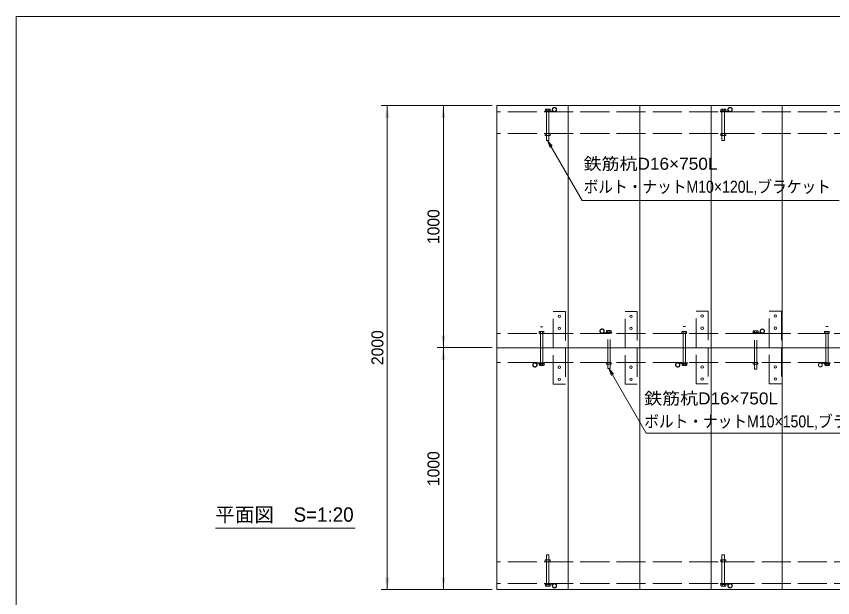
# Model space of a CAD drawing. Units: millimetres at full size, sheet at 1:20. Extents: x 200 to 8200, y 200 to 5740.
# Drawn here: x 200 to 3576, y 3338 to 5740 of the extents above; entities that cross this region are included whole.
import ezdxf
from ezdxf.enums import TextEntityAlignment as Align

# ---------------------------------------------------------------- set-up
doc = ezdxf.new("R2010")
doc.units = ezdxf.units.MM
doc.header["$LTSCALE"] = 20
doc.linetypes.add('DASHED', pattern=[7.5, 6, -1.5])
for name, color, linetype, lineweight in [('コーススレッド', 7, 'Continuous', 18), ('ボルト', 7, 'DASHED', 18), ('図面枠-A3', 7, 'Continuous', 20), ('寸法', 7, 'Continuous', 13), ('引出線', 7, 'Continuous', 13), ('破線', 7, 'DASHED', 9), ('縮尺', 7, 'Continuous', 15), ('角材', 7, 'Continuous', 18), ('階段本体', 7, 'Continuous', 18)]:
    doc.layers.add(name, color=color, linetype=linetype, lineweight=lineweight)
doc.layers.add('文字', color=7, linetype='Continuous')
doc.styles.add('ＭＳ Ｐゴシック', font='')
doc.styles.get('ＭＳ Ｐゴシック').set_extended_font_data('MS PGothic')

# ---------------------------------------------------------------- blocks, each defined once
blk = doc.blocks.new('filled_arrow')
at = {"color": 0, "linetype": 'Continuous', "lineweight": -2}
blk.add_solid([(7.5, 1.25), (0, 0), (7.5, -1.25)], dxfattribs=at)
blk = doc.blocks.new('open_arrow')
at = {"color": 0, "linetype": 'Continuous', "lineweight": -2}
blk.add_lwpolyline([(7.5, 1.25), (0, 0), (7.5, -1.25)], dxfattribs=at)

msp = doc.modelspace()

# ---------------------------------------------------------------- linework, layer by layer
at = {"layer": 'コーススレッド'}
for centre in [(2445.57, 4500.33), (2742.09, 4500.33), (3036.21, 4501.41), (3338.78, 4501.41), (3036.21, 4451.41), (3338.78, 4451.41), (2445.57, 4450.33), (2742.09, 4450.33), (2445.57, 4290.33), (2742.09, 4290.33), (3036.21, 4291.41), (3338.78, 4291.41), (2445.57, 4240.33), (2742.09, 4240.33), (3036.21, 4241.41), (3338.78, 4241.41)]:
    msp.add_circle(centre, 5, dxfattribs=at)
at = {"layer": 'ボルト'}
for p, q in [((2385.45, 5347.88), (2393.45, 5347.88)), ((2385.45, 5347.88), (2385.45, 5346.88)), ((2385.45, 5346.88), (2401.9, 5346.88)), ((2385.45, 5346.88), (2385.45, 5345.88)), ((2425.45, 5345.88), (2385.45, 5345.88)), ((2385.45, 5345.88), (2393.45, 5345.88)), ((2387.15, 5347.88), (2387.15, 5349.88)), ((2387.15, 5349.88), (2408.15, 5349.88)), ((2387.84, 5349.88), (2387.84, 5355.28)), ((2390.68, 5356.88), (2404.62, 5356.88)), ((2391.9, 5346.88), (2391.9, 5226.88)), ((2393.4, 5349.88), (2393.4, 5355.28)), ((2401.9, 5349.88), (2401.9, 5355.28)), ((2416.04, 5347.88), (2401.9, 5347.88)), ((2425.44, 5346.88), (2401.9, 5346.88)), ((2401.9, 5346.88), (2401.9, 5226.88)), ((2407.46, 5349.88), (2407.46, 5355.28)), ((3111.66, 5347.88), (3119.66, 5347.88)), ((3111.66, 5347.88), (3111.66, 5346.88)), ((3111.66, 5346.88), (3128.11, 5346.88)), ((3111.66, 5346.88), (3111.66, 5345.88)), ((3151.66, 5345.88), (3111.66, 5345.88)), ((3111.66, 5345.88), (3119.66, 5345.88)), ((3113.36, 5347.88), (3113.36, 5349.88)), ((3113.36, 5349.88), (3134.36, 5349.88)), ((3114.05, 5349.88), (3114.05, 5355.28)), ((3116.89, 5356.88), (3130.83, 5356.88)), ((3118.11, 5346.88), (3118.11, 5226.88)), ((3119.61, 5349.88), (3119.61, 5355.28)), ((3128.11, 5349.88), (3128.11, 5355.28)), ((3142.25, 5347.88), (3128.11, 5347.88)), ((3151.65, 5346.88), (3128.11, 5346.88)), ((3128.11, 5346.88), (3128.11, 5226.88)), ((3133.67, 5349.88), (3133.67, 5355.28)), ((2387.54, 5255.88), (2407.17, 5255.88)), ((2387.54, 5255.88), (2387.54, 5248.88)), ((2388.54, 5247.88), (2387.54, 5248.88)), ((2388.54, 5247.88), (2406.17, 5247.88)), ((2392.77, 5247.84), (2392.77, 5255.87)), ((2402.26, 5255.88), (2402.26, 5249.88)), ((2406.17, 5247.88), (2407.17, 5248.88)), ((2407.17, 5255.88), (2407.17, 5248.88)), ((3113.75, 5255.88), (3133.38, 5255.88)), ((3113.75, 5255.88), (3113.75, 5248.88)), ((3114.75, 5247.88), (3113.75, 5248.88)), ((3114.75, 5247.88), (3132.38, 5247.88)), ((3118.98, 5247.84), (3118.98, 5255.87)), ((3128.47, 5255.88), (3128.47, 5249.88)), ((3132.38, 5247.88), (3133.38, 5248.88)), ((3133.38, 5255.88), (3133.38, 5248.88)), ((2401.9, 5226.88), (2391.9, 5226.88)), ((3128.11, 5226.88), (3118.11, 5226.88)), ((2367.31, 4306.74), (2367.31, 4456.74)), ((2367.31, 4456.74), (2377.31, 4456.74)), ((2377.31, 4306.74), (2377.31, 4456.74)), ((2957.11, 4308.74), (2957.11, 4458.74)), ((2957.11, 4458.74), (2967.11, 4458.74)), ((2967.11, 4308.74), (2967.11, 4458.74)), ((3547.11, 4308.74), (3547.11, 4458.74)), ((3547.11, 4458.74), (3557.11, 4458.74)), ((3557.11, 4308.74), (3557.11, 4458.74)), ((2363.04, 4438.04), (2362.04, 4437.04)), ((2362.04, 4430.04), (2362.04, 4437.04)), ((2381.67, 4430.04), (2362.04, 4430.04)), ((2380.67, 4438.04), (2363.04, 4438.04)), ((2366.95, 4430.04), (2366.95, 4436.04)), ((2376.44, 4438.07), (2376.44, 4430.05)), ((2380.67, 4438.04), (2381.67, 4437.04)), ((2381.67, 4430.04), (2381.67, 4437.04)), ((2622.27, 4430.23), (2662.27, 4430.23)), ((2622.28, 4431.23), (2645.82, 4431.23)), ((2631.68, 4432.23), (2645.82, 4432.23)), ((2660.57, 4434.23), (2639.57, 4434.23)), ((2640.26, 4434.23), (2640.26, 4439.63)), ((2657.04, 4441.23), (2643.1, 4441.23)), ((2645.66, 4284.23), (2645.66, 4434.23)), ((2645.82, 4434.23), (2645.82, 4439.63)), ((2662.27, 4431.23), (2645.82, 4431.23)), ((2662.27, 4432.23), (2654.27, 4432.23)), ((2662.27, 4430.23), (2654.27, 4430.23)), ((2654.32, 4434.23), (2654.32, 4439.63)), ((2655.66, 4284.23), (2655.66, 4434.23)), ((2659.88, 4434.23), (2659.88, 4439.63)), ((2660.57, 4432.23), (2660.57, 4434.23)), ((2662.27, 4432.23), (2662.27, 4431.23)), ((2662.27, 4431.23), (2662.27, 4430.23)), ((2953.04, 4438.04), (2952.04, 4437.04)), ((2952.04, 4430.04), (2952.04, 4437.04)), ((2971.67, 4430.04), (2952.04, 4430.04)), ((2970.67, 4438.04), (2953.04, 4438.04)), ((2956.95, 4430.04), (2956.95, 4436.04)), ((2966.44, 4438.07), (2966.44, 4430.05)), ((2970.67, 4438.04), (2971.67, 4437.04)), ((2971.67, 4430.04), (2971.67, 4437.04)), ((3245.11, 4432.04), (3253.11, 4432.04)), ((3245.11, 4432.04), (3245.11, 4431.04)), ((3245.11, 4431.04), (3261.55, 4431.04)), ((3245.11, 4431.04), (3245.11, 4430.04)), ((3285.11, 4430.04), (3245.11, 4430.04)), ((3245.11, 4430.04), (3253.11, 4430.04)), ((3246.8, 4432.04), (3246.8, 4434.04)), ((3246.8, 4434.04), (3267.8, 4434.04)), ((3247.5, 4434.04), (3247.5, 4439.44)), ((3250.33, 4441.04), (3264.27, 4441.04)), ((3252.28, 4282.04), (3252.28, 4432.04)), ((3253.05, 4434.04), (3253.05, 4439.44)), ((3261.55, 4434.04), (3261.55, 4439.44)), ((3275.69, 4432.04), (3261.55, 4432.04)), ((3285.09, 4431.04), (3261.55, 4431.04)), ((3262.28, 4282.04), (3262.28, 4432.04)), ((3267.11, 4434.04), (3267.11, 4439.44)), ((3543.04, 4438.04), (3542.04, 4437.04)), ((3542.04, 4430.04), (3542.04, 4437.04)), ((3561.67, 4430.04), (3542.04, 4430.04)), ((3560.67, 4438.04), (3543.04, 4438.04)), ((3546.95, 4430.04), (3546.95, 4436.04)), ((3556.44, 4438.07), (3556.44, 4430.05)), ((3560.67, 4438.04), (3561.67, 4437.04)), ((3561.67, 4430.04), (3561.67, 4437.04)), ((2344.51, 4308.74), (2384.51, 4308.74)), ((2344.52, 4307.74), (2368.06, 4307.74)), ((2353.92, 4306.74), (2368.06, 4306.74)), ((2382.81, 4304.74), (2361.81, 4304.74)), ((2362.5, 4304.74), (2362.5, 4299.34)), ((2379.28, 4297.74), (2365.34, 4297.74)), ((2384.51, 4307.74), (2368.06, 4307.74)), ((2368.06, 4304.74), (2368.06, 4299.34)), ((2384.51, 4308.74), (2376.51, 4308.74)), ((2384.51, 4306.74), (2376.51, 4306.74)), ((2376.56, 4304.74), (2376.56, 4299.34)), ((2382.12, 4304.74), (2382.12, 4299.34)), ((2382.81, 4306.74), (2382.81, 4304.74)), ((2384.51, 4307.74), (2384.51, 4308.74)), ((2384.51, 4306.74), (2384.51, 4307.74)), ((2640.61, 4310.04), (2660.24, 4310.04)), ((2640.61, 4310.04), (2640.61, 4303.04)), ((2641.61, 4302.04), (2640.61, 4303.04)), ((2641.61, 4302.04), (2659.24, 4302.04)), ((2645.84, 4302.01), (2645.84, 4310.03)), ((2655.33, 4310.04), (2655.33, 4304.04)), ((2659.24, 4302.04), (2660.24, 4303.04)), ((2660.24, 4310.04), (2660.24, 4303.04)), ((2935.13, 4307.74), (2958.66, 4307.74)), ((2944.53, 4306.74), (2958.66, 4306.74)), ((2973.41, 4304.74), (2952.41, 4304.74)), ((2953.11, 4304.74), (2953.11, 4299.34)), ((2969.88, 4297.74), (2955.94, 4297.74)), ((2975.11, 4307.74), (2958.66, 4307.74)), ((2958.66, 4304.74), (2958.66, 4299.34)), ((2975.11, 4308.74), (2967.11, 4308.74)), ((2975.11, 4306.74), (2967.11, 4306.74)), ((2967.16, 4304.74), (2967.16, 4299.34)), ((2972.72, 4304.74), (2972.72, 4299.34)), ((2973.41, 4306.74), (2973.41, 4304.74)), ((2975.11, 4307.74), (2975.11, 4308.74)), ((2975.11, 4306.74), (2975.11, 4307.74)), ((3247.04, 4310.05), (3266.67, 4310.05)), ((3247.04, 4310.05), (3247.04, 4303.05)), ((3248.04, 4302.05), (3247.04, 4303.05)), ((3248.04, 4302.05), (3265.67, 4302.05)), ((3252.28, 4302.02), (3252.28, 4310.04)), ((3261.76, 4310.05), (3261.76, 4304.05)), ((3265.67, 4302.05), (3266.67, 4303.05)), ((3266.67, 4310.05), (3266.67, 4303.05)), ((3525.13, 4307.74), (3548.66, 4307.74)), ((3534.53, 4306.74), (3548.66, 4306.74)), ((3563.41, 4304.74), (3542.41, 4304.74)), ((3543.11, 4304.74), (3543.11, 4299.34)), ((3559.88, 4297.74), (3545.94, 4297.74)), ((3565.11, 4307.74), (3548.66, 4307.74)), ((3548.66, 4304.74), (3548.66, 4299.34)), ((3565.11, 4308.74), (3557.11, 4308.74)), ((3565.11, 4306.74), (3557.11, 4306.74)), ((3557.16, 4304.74), (3557.16, 4299.34)), ((3562.72, 4304.74), (3562.72, 4299.34)), ((3563.41, 4306.74), (3563.41, 4304.74)), ((3565.11, 4307.74), (3565.11, 4308.74)), ((3565.11, 4306.74), (3565.11, 4307.74)), ((2645.66, 4284.23), (2655.66, 4284.23)), ((3252.28, 4282.04), (3262.28, 4282.04)), ((2391.9, 3395.04), (2391.9, 3515.04)), ((2401.9, 3515.04), (2391.9, 3515.04)), ((2401.9, 3395.04), (2401.9, 3515.04)), ((3118.11, 3395.04), (3118.11, 3515.04)), ((3128.11, 3515.04), (3118.11, 3515.04)), ((3128.11, 3395.04), (3128.11, 3515.04)), ((2388.54, 3494.04), (2387.54, 3493.04)), ((2387.54, 3486.04), (2387.54, 3493.04)), ((2387.54, 3486.04), (2407.17, 3486.04)), ((2388.54, 3494.04), (2406.17, 3494.04)), ((2392.77, 3494.07), (2392.77, 3486.05)), ((2402.26, 3486.04), (2402.26, 3492.04)), ((2406.17, 3494.04), (2407.17, 3493.04)), ((2407.17, 3486.04), (2407.17, 3493.04)), ((3114.75, 3494.04), (3113.75, 3493.04)), ((3113.75, 3486.04), (3113.75, 3493.04)), ((3113.75, 3486.04), (3133.38, 3486.04)), ((3114.75, 3494.04), (3132.38, 3494.04)), ((3118.98, 3494.07), (3118.98, 3486.05)), ((3128.47, 3486.04), (3128.47, 3492.04)), ((3132.38, 3494.04), (3133.38, 3493.04)), ((3133.38, 3486.04), (3133.38, 3493.04)), ((2425.45, 3396.04), (2385.45, 3396.04)), ((2385.45, 3396.04), (2393.45, 3396.04)), ((2385.45, 3395.04), (2385.45, 3396.04)), ((2385.45, 3395.04), (2401.9, 3395.04)), ((2385.45, 3394.04), (2385.45, 3395.04)), ((2385.45, 3394.04), (2393.45, 3394.04)), ((2387.15, 3394.04), (2387.15, 3392.04)), ((2387.15, 3392.04), (2408.15, 3392.04)), ((2387.84, 3392.04), (2387.84, 3386.64)), ((2390.68, 3385.04), (2404.62, 3385.04)), ((2393.4, 3392.04), (2393.4, 3386.64)), ((2425.44, 3395.04), (2401.9, 3395.04)), ((2416.04, 3394.04), (2401.9, 3394.04)), ((2401.9, 3392.04), (2401.9, 3386.64)), ((2407.46, 3392.04), (2407.46, 3386.64)), ((3151.66, 3396.04), (3111.66, 3396.04)), ((3111.66, 3396.04), (3119.66, 3396.04)), ((3111.66, 3395.04), (3111.66, 3396.04)), ((3111.66, 3395.04), (3128.11, 3395.04)), ((3111.66, 3394.04), (3111.66, 3395.04)), ((3111.66, 3394.04), (3119.66, 3394.04)), ((3113.36, 3394.04), (3113.36, 3392.04)), ((3113.36, 3392.04), (3134.36, 3392.04)), ((3114.05, 3392.04), (3114.05, 3386.64)), ((3116.89, 3385.04), (3130.83, 3385.04)), ((3119.61, 3392.04), (3119.61, 3386.64)), ((3151.65, 3395.04), (3128.11, 3395.04)), ((3142.25, 3394.04), (3128.11, 3394.04)), ((3128.11, 3392.04), (3128.11, 3386.64)), ((3133.67, 3392.04), (3133.67, 3386.64))]:
    msp.add_line(p, q, dxfattribs=at)
for points in [[(2408.15, 5349.88), (2408.15, 5347.88), (2387.15, 5347.88)], [(3134.36, 5349.88), (3134.36, 5347.88), (3113.36, 5347.88)], [(2639.57, 4434.23), (2639.57, 4432.23), (2660.57, 4432.23)], [(3267.8, 4434.04), (3267.8, 4432.04), (3246.8, 4432.04)], [(2361.81, 4304.74), (2361.81, 4306.74), (2382.81, 4306.74)], [(2952.41, 4304.74), (2952.41, 4306.74), (2973.41, 4306.74)], [(3542.41, 4304.74), (3542.41, 4306.74), (3563.41, 4306.74)], [(2408.15, 3392.04), (2408.15, 3394.04), (2387.15, 3394.04)], [(3134.36, 3392.04), (3134.36, 3394.04), (3113.36, 3394.04)]]:
    msp.add_lwpolyline(points, dxfattribs=at)
for centre, radius in [((2425.45, 5354.88), 9), ((2425.45, 5354.88), 8), ((2425.45, 5354.88), 8), ((3151.66, 5354.88), 9), ((3151.66, 5354.88), 8), ((3151.66, 5354.88), 8), ((2622.27, 4439.23), 9), ((2622.27, 4439.23), 8), ((2622.27, 4439.23), 8), ((3285.11, 4439.04), 9), ((3285.11, 4439.04), 8), ((3285.11, 4439.04), 8), ((2344.51, 4299.74), 9), ((2344.51, 4299.74), 8), ((2344.51, 4299.74), 8), ((2935.11, 4299.74), 9), ((2935.11, 4299.74), 8), ((2935.11, 4299.74), 8), ((3525.11, 4299.74), 8), ((3525.11, 4299.74), 8), ((2425.45, 3387.04), 9), ((2425.45, 3387.04), 8), ((2425.45, 3387.04), 8), ((3151.66, 3387.04), 9), ((3151.66, 3387.04), 8), ((3151.66, 3387.04), 8)]:
    msp.add_circle(centre, radius, dxfattribs=at)
for centre, radius, start, end in [((2416.47, 5349.41), 2.59, 255.71412, 18.85631), ((2416.42, 5349.65), 1.81, 257.91437, 355.75136), ((3142.68, 5349.41), 2.59, 255.71412, 18.85631), ((3142.63, 5349.65), 1.81, 257.91437, 355.75136), ((2400.26, 5249.88), 2, 270, 0), ((2404.26, 5249.88), 2, 180, 270), ((3126.47, 5249.88), 2, 270, 0), ((3130.47, 5249.88), 2, 180, 270), ((2364.95, 4436.04), 2, 0, 90), ((2368.95, 4436.04), 2, 90, 180), ((2631.25, 4433.77), 2.59, 161.14369, 284.28588), ((2631.3, 4434), 1.81, 184.24864, 282.08563), ((2954.95, 4436.04), 2, 0, 90), ((2958.95, 4436.04), 2, 90, 180), ((3276.13, 4433.58), 2.59, 255.71412, 18.85631), ((3276.07, 4433.81), 1.81, 257.91437, 355.75136), ((3544.95, 4436.04), 2, 0, 90), ((3548.95, 4436.04), 2, 90, 180), ((2353.49, 4305.21), 2.59, 75.71412, 198.85631), ((2353.54, 4304.97), 1.81, 77.91437, 175.75136), ((2653.33, 4304.04), 2, 270, 0), ((2657.33, 4304.04), 2, 180, 270), ((2944.09, 4305.21), 2.59, 75.71412, 198.85631), ((2944.15, 4304.97), 1.81, 77.91437, 175.75136), ((3259.76, 4304.05), 2, 270, 0), ((3263.76, 4304.05), 2, 180, 270), ((3534.09, 4305.21), 2.59, 75.71412, 198.85631), ((3534.15, 4304.97), 1.81, 77.91437, 175.75136), ((2400.26, 3492.04), 2, 0, 90), ((2404.26, 3492.04), 2, 90, 180), ((3126.47, 3492.04), 2, 0, 90), ((3130.47, 3492.04), 2, 90, 180), ((2416.47, 3392.5), 2.59, 341.14369, 104.28588), ((2416.42, 3392.27), 1.81, 4.24864, 102.08563), ((3142.68, 3392.5), 2.59, 341.14369, 104.28588), ((3142.63, 3392.27), 1.81, 4.24864, 102.08563)]:
    msp.add_arc(centre, radius, start, end, dxfattribs=at)
for centre, major_axis, start_param, end_param in [((2391.16, 5353.1), (4.04, 0), 1.6887973, 2.5318742), ((2390.72, 5354.08), (2.97, 0), 0.4414906, 1.5829156), ((2397.65, 5351.08), (6.16, 0), 1.5707963, 2.3318087), ((2397.65, 5351.08), (-6.16, 0), 3.9513766, 4.712389), ((2404.58, 5354.08), (-2.97, 0), 4.7002697, 5.8416947), ((2404.14, 5353.1), (-4.04, 0), 3.7513111, 4.594388), ((3117.37, 5353.1), (4.04, 0), 1.6887973, 2.5318742), ((3116.93, 5354.08), (2.97, 0), 0.4414906, 1.5829156), ((3123.86, 5351.08), (6.16, 0), 1.5707963, 2.3318087), ((3123.86, 5351.08), (-6.16, 0), 3.9513766, 4.712389), ((3130.79, 5354.08), (-2.97, 0), 4.7002697, 5.8416947), ((3130.35, 5353.1), (-4.04, 0), 3.7513111, 4.594388), ((2643.57, 4437.45), (4.04, 0), 1.6887973, 2.5318742), ((2643.13, 4438.44), (2.97, 0), 0.4414906, 1.5829156), ((2650.07, 4435.43), (6.16, 0), 1.5707963, 2.3318087), ((2650.07, 4435.43), (-6.16, 0), 3.9513766, 4.712389), ((2657, 4438.44), (-2.97, 0), 4.7002697, 5.8416947), ((2656.56, 4437.45), (-4.04, 0), 3.7513111, 4.594388), ((3250.81, 4437.26), (4.04, 0), 1.6887973, 2.5318742), ((3250.37, 4438.25), (2.97, 0), 0.4414906, 1.5829156), ((3257.3, 4435.24), (6.16, 0), 1.5707963, 2.3318087), ((3257.3, 4435.24), (-6.16, 0), 3.9513766, 4.712389), ((3264.24, 4438.25), (-2.97, 0), 4.7002697, 5.8416947), ((3263.8, 4437.26), (-4.04, 0), 3.7513111, 4.594388), ((2365.82, 4301.52), (4.04, 0), 3.7513111, 4.594388), ((2365.38, 4300.54), (2.97, 0), 4.7002697, 5.8416947), ((2372.31, 4303.54), (6.16, 0), 3.9513766, 4.712389), ((2372.31, 4303.54), (-6.16, 0), 1.5707963, 2.3318087), ((2379.24, 4300.54), (-2.97, 0), 0.4414906, 1.5829156), ((2378.8, 4301.52), (-4.04, 0), 1.6887973, 2.5318742), ((2956.42, 4301.52), (4.04, 0), 3.7513111, 4.594388), ((2955.98, 4300.54), (2.97, 0), 4.7002697, 5.8416947), ((2962.91, 4303.54), (6.16, 0), 3.9513766, 4.712389), ((2962.91, 4303.54), (-6.16, 0), 1.5707963, 2.3318087), ((2969.85, 4300.54), (-2.97, 0), 0.4414906, 1.5829156), ((2969.41, 4301.52), (-4.04, 0), 1.6887973, 2.5318742), ((3546.42, 4301.52), (4.04, 0), 3.7513111, 4.594388), ((3545.98, 4300.54), (2.97, 0), 4.7002697, 5.8416947), ((3552.91, 4303.54), (6.16, 0), 3.9513766, 4.712389), ((3552.91, 4303.54), (-6.16, 0), 1.5707963, 2.3318087), ((3559.85, 4300.54), (-2.97, 0), 0.4414906, 1.5829156), ((3559.41, 4301.52), (-4.04, 0), 1.6887973, 2.5318742), ((2391.16, 3388.82), (4.04, 0), 3.7513111, 4.594388), ((2390.72, 3387.83), (2.97, 0), 4.7002697, 5.8416947), ((2397.65, 3390.84), (6.16, 0), 3.9513766, 4.712389), ((2397.65, 3390.84), (-6.16, 0), 1.5707963, 2.3318087), ((2404.58, 3387.83), (-2.97, 0), 0.4414906, 1.5829156), ((2404.14, 3388.82), (-4.04, 0), 1.6887973, 2.5318742), ((3117.37, 3388.82), (4.04, 0), 3.7513111, 4.594388), ((3116.93, 3387.83), (2.97, 0), 4.7002697, 5.8416947), ((3123.86, 3390.84), (6.16, 0), 3.9513766, 4.712389), ((3123.86, 3390.84), (-6.16, 0), 1.5707963, 2.3318087), ((3130.79, 3387.83), (-2.97, 0), 0.4414906, 1.5829156), ((3130.35, 3388.82), (-4.04, 0), 1.6887973, 2.5318742)]:
    msp.add_ellipse(centre, major_axis=major_axis, ratio=0.9411, start_param=start_param, end_param=end_param, dxfattribs=at)
at = {"layer": '図面枠-A3'}
msp.add_lwpolyline([(200, 200), (8200, 200), (8200, 5740), (200, 5740)], close=True, dxfattribs=at)
at = {"layer": '寸法'}
for p, q in [((2167.36, 5370.96), (1709.13, 5370.96)), ((1734.13, 5370.96), (1734.13, 3370.96)), ((2167.36, 5370.96), (1940.88, 5370.96)), ((1965.88, 5370.96), (1965.88, 4370.96)), ((2167.36, 4370.96), (1940.88, 4370.96)), ((2167.36, 4370.96), (1940.88, 4370.96)), ((1965.88, 4370.96), (1965.88, 3370.96)), ((2167.36, 3370.96), (1709.13, 3370.96)), ((2167.36, 3370.96), (1940.88, 3370.96))]:
    msp.add_line(p, q, dxfattribs=at)
at = {"layer": '引出線'}
for points in [[(2396.9, 5226.88), (2540.02, 4978.98), (3595.04, 4978.98), (3603.04, 4978.98)], [(2650.66, 4284.23), (2804.88, 4017.11), (3840.23, 4017.11), (3848.23, 4017.11)]]:
    msp.add_lwpolyline(points, dxfattribs=at)
at = {"layer": '破線'}
for p, q in [((5202.35, 5345.88), (2187.36, 5345.88)), ((5202.35, 5255.88), (2187.36, 5255.88)), ((2420.57, 4520.33), (2470.57, 4520.33)), ((2420.57, 4220.33), (2420.57, 4520.33)), ((2470.57, 4520.33), (2470.57, 4220.33)), ((2717.09, 4520.33), (2767.09, 4520.33)), ((2717.09, 4220.33), (2717.09, 4520.33)), ((2767.09, 4520.33), (2767.09, 4220.33)), ((3011.21, 4521.41), (3061.21, 4521.41)), ((3011.21, 4221.41), (3011.21, 4521.41)), ((3061.21, 4521.41), (3061.21, 4221.41)), ((3313.78, 4521.41), (3363.78, 4521.41)), ((3313.78, 4221.41), (3313.78, 4521.41)), ((3363.78, 4521.41), (3363.78, 4221.41)), ((5202.35, 4430.04), (2187.36, 4430.04)), ((5202.35, 4310.04), (2187.36, 4310.04)), ((2420.57, 4220.33), (2470.57, 4220.33)), ((2717.09, 4220.33), (2767.09, 4220.33)), ((3011.21, 4221.41), (3061.21, 4221.41)), ((3313.78, 4221.41), (3363.78, 4221.41)), ((5202.35, 3486.04), (2187.36, 3486.04)), ((5202.35, 3396.04), (2187.36, 3396.04))]:
    msp.add_line(p, q, dxfattribs=at)
at = {"layer": '縮尺'}
msp.add_line((1023.04, 3624.85), (1600.73, 3624.85), dxfattribs=at)
at = {"layer": '角材'}
msp.add_line((5202.35, 4370.04), (2187.36, 4370.04), dxfattribs=at)
at = {"layer": '階段本体'}
for p, q in [((5202.35, 5370.96), (2187.36, 5370.96)), ((2187.36, 3370.96), (2187.36, 5370.96)), ((2482.36, 3370.96), (2482.36, 5370.96)), ((2778.88, 3370.96), (2778.88, 5370.96)), ((3073, 3372.04), (3073, 5370.96)), ((3367.55, 3370.96), (3367.55, 5369.88)), ((2187.36, 3370.96), (5202.35, 3370.96))]:
    msp.add_line(p, q, dxfattribs=at)

# ---------------------------------------------------------------- block references
at = {"layer": '寸法', "xscale": 6.67, "yscale": 6.67}
for p, rotation in [((1734.13, 5370.96), 270), ((1965.88, 5370.96), 270), ((1965.88, 4370.96), 90), ((1965.88, 4370.96), 270), ((1734.13, 3370.96), 90), ((1965.88, 3370.96), 90)]:
    msp.add_blockref('filled_arrow', p, dxfattribs=dict(at, rotation=rotation))
at = {"layer": '引出線', "xscale": 4, "yscale": 4, "rotation": 300}
for p in [(2396.9, 5226.88), (2650.66, 4284.23)]:
    msp.add_blockref('open_arrow', p, dxfattribs=at)

# ---------------------------------------------------------------- texts
at = {"layer": '寸法', "style": 'ＭＳ Ｐゴシック'}
for s, p in [('1000', (1924.88, 4870.96)), ('2000', (1693.13, 4370.96)), ('1000', (1924.88, 3870.96))]:
    msp.add_text(s, height=49.49, rotation=90, dxfattribs=at).set_placement(p, align=Align.MIDDLE_CENTER)
at = {"layer": '文字', "style": 'ＭＳ Ｐゴシック'}
for s, width, p in [('鉄筋杭D16×750L', 1.1, (2545.92, 5091.26)), ('ボルト・ナットM10×120L,ブラケット', 0.9, (2545.92, 4996.28)), ('鉄筋杭D16×750L', 1.1, (2796.54, 4121.62)), ('ボルト・ナットM10×150L,ブラケット', 0.9, (2796.54, 4026.64))]:
    msp.add_text(s, height=49.49, dxfattribs=dict(at, width=width)).set_placement(p, align=Align.BOTTOM_LEFT)
at = {"layer": '縮尺', "style": 'ＭＳ Ｐゴシック'}
msp.add_text('平面図\u3000S=1:20', height=59.38, dxfattribs=at).set_placement((1022.51, 3633.83), align=Align.BOTTOM_LEFT)

doc.saveas('drawing.dxf')
